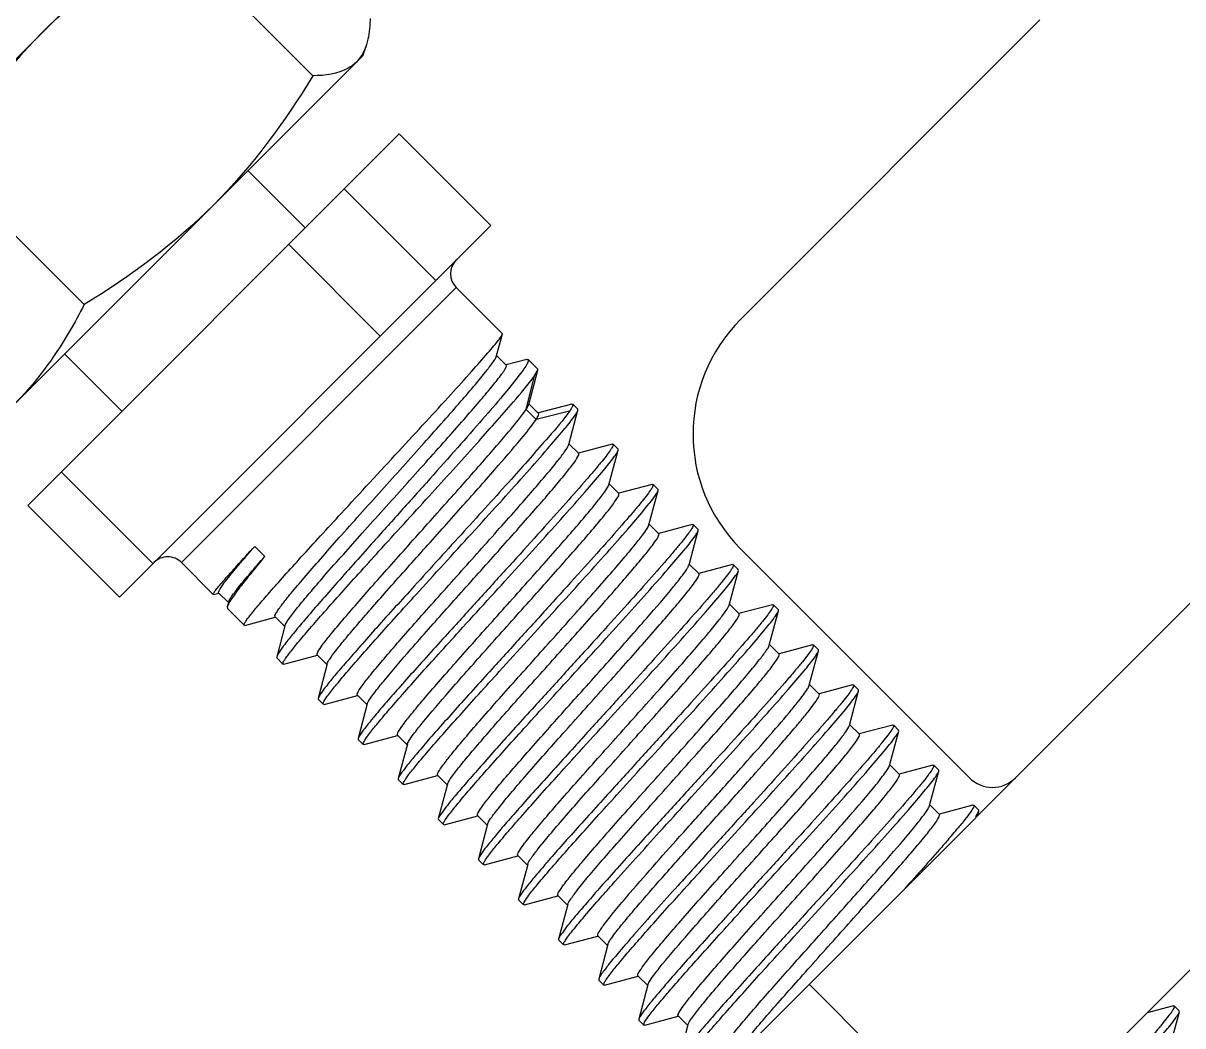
# Model space of a CAD drawing. Extents: x -1396510 to 1250330, y -1892470 to 1623980.
# Drawn here: x -1165668.2 to -1165497.9, y -49007.2 to -48860 of the extents above; entities that cross this region are included whole.
import ezdxf

# ---------------------------------------------------------------- set-up
doc = ezdxf.new("R2010")
doc.units = 0
doc.header["$LTSCALE"] = 1000
doc.header["$MEASUREMENT"] = 0

msp = doc.modelspace()

# ---------------------------------------------------------------- linework, layer by layer
at = {"linetype": 'Continuous'}
for p, q in [((-1165643.64, -48839.59), (-1165704.22, -48900.17)), ((-1165646.54, -48846.86), (-1165625.66, -48867.73)), ((-1165518.85, -48859.52), (-1165562.85, -48903.52)), ((-1165603.25, -49051.62), (-1165412.13, -48860.5)), ((-1165617.89, -48863.45), (-1165618.4, -48864.83)), ((-1165618.4, -48864.83), (-1165678.98, -48925.41)), ((-1165667.55, -48930.81), (-1165613, -48876.26)), ((-1165613, -48876.26), (-1165599.53, -48889.72)), ((-1165680.14, -48880.46), (-1165659.27, -48901.33)), ((-1165635.22, -48881.66), (-1165626.81, -48890.07)), ((-1165621.07, -48884.34), (-1165607.61, -48897.8)), ((-1165654.09, -48944.27), (-1165599.53, -48889.72)), ((-1165629.22, -48892.49), (-1165615.76, -48905.95)), ((-1165644.98, -48939.21), (-1165604.6, -48898.82)), ((-1165597.84, -48905.58), (-1165604.6, -48898.82)), ((-1165598.68, -48908.8), (-1165597.83, -48905.67)), ((-1165597.83, -48905.67), (-1165597.84, -48905.58)), ((-1165662.15, -48908.58), (-1165653.73, -48917)), ((-1165598.71, -48908.92), (-1165598.68, -48908.8)), ((-1165597.25, -48910.24), (-1165598.68, -48908.8)), ((-1165594.23, -48909.38), (-1165597.26, -48910.19)), ((-1165594.23, -48909.38), (-1165594.02, -48909.4)), ((-1165592.61, -48910.8), (-1165594.02, -48909.4)), ((-1165592.6, -48910.94), (-1165592.61, -48910.8)), ((-1165576.33, -49078.55), (-1165408.02, -48910.24)), ((-1165594.35, -48916.72), (-1165593.1, -48911.8)), ((-1165593.96, -48916), (-1165592.6, -48910.94)), ((-1165593.1, -48911.8), (-1165592.6, -48910.94)), ((-1165592.5, -48917.31), (-1165593.93, -48915.88)), ((-1165594.35, -48916.72), (-1165593.96, -48916)), ((-1165592.87, -48918.19), (-1165594.35, -48916.72)), ((-1165587.95, -48916.96), (-1165592.87, -48918.19)), ((-1165587.6, -48915.95), (-1165592.52, -48917.25)), ((-1165588.07, -48921.9), (-1165586.72, -48916.83)), ((-1165587.6, -48915.95), (-1165587.46, -48915.96)), ((-1165586.73, -48916.69), (-1165587.46, -48915.96)), ((-1165586.72, -48916.83), (-1165586.73, -48916.69)), ((-1165588.09, -48921.96), (-1165588.07, -48921.9)), ((-1165586.61, -48923.2), (-1165588.04, -48921.77)), ((-1165581.71, -48921.84), (-1165586.63, -48923.15)), ((-1165582.18, -48927.78), (-1165580.83, -48922.72)), ((-1165581.71, -48921.84), (-1165581.57, -48921.85)), ((-1165580.84, -48922.58), (-1165581.57, -48921.85)), ((-1165580.83, -48922.72), (-1165580.84, -48922.58)), ((-1165662.63, -48925.89), (-1165649.17, -48939.36)), ((-1165582.25, -48927.95), (-1165582.18, -48927.78)), ((-1165580.72, -48929.09), (-1165582.15, -48927.66)), ((-1165575.82, -48927.73), (-1165580.74, -48929.04)), ((-1165575.82, -48927.73), (-1165575.68, -48927.74)), ((-1165574.95, -48928.47), (-1165575.68, -48927.74)), ((-1165576.29, -48933.67), (-1165574.94, -48928.61)), ((-1165574.94, -48928.61), (-1165574.95, -48928.47)), ((-1165667.55, -48930.81), (-1165654.09, -48944.27)), ((-1165574.83, -48934.98), (-1165576.26, -48933.55)), ((-1165569.93, -48933.62), (-1165574.85, -48934.93)), ((-1165570.4, -48939.56), (-1165569.05, -48934.5)), ((-1165569.93, -48933.62), (-1165569.79, -48933.63)), ((-1165569.06, -48934.36), (-1165569.79, -48933.63)), ((-1165569.05, -48934.5), (-1165569.06, -48934.36)), ((-1165634.2, -48936.83), (-1165632.72, -48938.3)), ((-1165562.85, -48937.18), (-1165529.2, -48970.84)), ((-1165640.31, -48943.89), (-1165644.98, -48939.21)), ((-1165568.94, -48940.87), (-1165570.37, -48939.44)), ((-1165564.04, -48939.51), (-1165568.96, -48940.82)), ((-1165564.04, -48939.51), (-1165563.9, -48939.52)), ((-1165563.17, -48940.25), (-1165563.9, -48939.52)), ((-1165564.51, -48945.45), (-1165563.16, -48940.39)), ((-1165563.16, -48940.39), (-1165563.17, -48940.25)), ((-1165640.25, -48943.89), (-1165640.31, -48943.89)), ((-1165640.25, -48943.89), (-1165639.49, -48943.69)), ((-1165639.51, -48943.64), (-1165638.07, -48945.07)), ((-1165638.04, -48944.97), (-1165638.24, -48945.71)), ((-1165638.24, -48945.71), (-1165638.22, -48945.97)), ((-1165635.77, -48948.42), (-1165638.22, -48945.97)), ((-1165563.05, -48946.76), (-1165564.48, -48945.33)), ((-1165558.15, -48945.4), (-1165563.07, -48946.71)), ((-1165558.63, -48951.34), (-1165557.27, -48946.28)), ((-1165558.15, -48945.4), (-1165558.01, -48945.41)), ((-1165557.28, -48946.14), (-1165558.01, -48945.41)), ((-1165557.27, -48946.28), (-1165557.28, -48946.14)), ((-1165635.66, -48948.43), (-1165631.22, -48947.24)), ((-1165631.23, -48947.18), (-1165629.8, -48948.61)), ((-1165635.66, -48948.43), (-1165635.77, -48948.42)), ((-1165629.77, -48948.49), (-1165630.98, -48953.05)), ((-1165629.77, -48948.49), (-1165629.72, -48948.35)), ((-1165557.16, -48952.65), (-1165558.59, -48951.22)), ((-1165552.26, -48951.29), (-1165557.18, -48952.6)), ((-1165552.26, -48951.29), (-1165552.12, -48951.3)), ((-1165551.39, -48952.03), (-1165552.12, -48951.3)), ((-1165630.98, -48953.05), (-1165630.97, -48953.22)), ((-1165630.06, -48954.14), (-1165630.97, -48953.22)), ((-1165629.92, -48954.15), (-1165625.01, -48952.83)), ((-1165625.02, -48952.78), (-1165623.6, -48954.2)), ((-1165552.74, -48957.23), (-1165551.38, -48952.17)), ((-1165551.38, -48952.17), (-1165551.39, -48952.03)), ((-1165623.56, -48954.08), (-1165624.91, -48959.15)), ((-1165551.27, -48958.54), (-1165552.7, -48957.11)), ((-1165546.37, -48957.18), (-1165551.29, -48958.49)), ((-1165546.85, -48963.12), (-1165545.49, -48958.06)), ((-1165546.37, -48957.18), (-1165546.23, -48957.19)), ((-1165545.5, -48957.92), (-1165546.23, -48957.19)), ((-1165545.49, -48958.06), (-1165545.5, -48957.92)), ((-1165624.91, -48959.15), (-1165624.9, -48959.29)), ((-1165624.17, -48960.03), (-1165624.9, -48959.29)), ((-1165624.03, -48960.04), (-1165624.17, -48960.03)), ((-1165624.03, -48960.04), (-1165619.12, -48958.72)), ((-1165619.13, -48958.67), (-1165617.71, -48960.09)), ((-1165617.67, -48959.97), (-1165619.02, -48965.04)), ((-1165545.38, -48964.43), (-1165546.81, -48963)), ((-1165540.48, -48963.07), (-1165545.4, -48964.38)), ((-1165540.48, -48963.07), (-1165540.34, -48963.08)), ((-1165539.61, -48963.81), (-1165540.34, -48963.08)), ((-1165619.02, -48965.04), (-1165619.01, -48965.18)), ((-1165618.28, -48965.92), (-1165619.01, -48965.18)), ((-1165618.14, -48965.93), (-1165613.23, -48964.61)), ((-1165613.24, -48964.56), (-1165611.82, -48965.98)), ((-1165540.96, -48969.01), (-1165539.6, -48963.95)), ((-1165539.6, -48963.95), (-1165539.61, -48963.81)), ((-1165618.14, -48965.93), (-1165618.28, -48965.92)), ((-1165611.78, -48965.86), (-1165613.13, -48970.93)), ((-1165539.49, -48970.32), (-1165540.92, -48968.89)), ((-1165534.59, -48968.96), (-1165539.51, -48970.27)), ((-1165535.07, -48974.9), (-1165533.71, -48969.84)), ((-1165534.59, -48968.96), (-1165534.45, -48968.97)), ((-1165533.72, -48969.7), (-1165534.45, -48968.97)), ((-1165613.13, -48970.93), (-1165613.12, -48971.07)), ((-1165612.39, -48971.81), (-1165613.12, -48971.07)), ((-1165612.25, -48971.82), (-1165612.39, -48971.81)), ((-1165612.25, -48971.82), (-1165607.34, -48970.5)), ((-1165607.35, -48970.45), (-1165605.93, -48971.87)), ((-1165605.89, -48971.75), (-1165607.24, -48976.82)), ((-1165533.61, -48976.21), (-1165535.03, -48974.78)), ((-1165528.7, -48974.85), (-1165533.62, -48976.16)), ((-1165528.7, -48974.85), (-1165528.56, -48974.86)), ((-1165527.83, -48975.59), (-1165528.56, -48974.86)), ((-1165607.24, -48976.82), (-1165607.23, -48976.96)), ((-1165606.5, -48977.7), (-1165607.23, -48976.96)), ((-1165606.36, -48977.71), (-1165601.45, -48976.39)), ((-1165601.46, -48976.33), (-1165600.04, -48977.76)), ((-1165528.25, -48976.5), (-1165527.82, -48975.73)), ((-1165527.99, -48976.36), (-1165527.82, -48975.73)), ((-1165527.82, -48975.73), (-1165527.83, -48975.59)), ((-1165606.36, -48977.71), (-1165606.5, -48977.7)), ((-1165600, -48977.64), (-1165601.35, -48982.71)), ((-1165600, -48977.64), (-1165599.96, -48977.51)), ((-1165600.47, -48983.6), (-1165595.56, -48982.28)), ((-1165595.57, -48982.22), (-1165594.15, -48983.65)), ((-1165601.35, -48982.71), (-1165601.34, -48982.85)), ((-1165600.61, -48983.59), (-1165601.34, -48982.85)), ((-1165600.47, -48983.6), (-1165600.61, -48983.59)), ((-1165594.11, -48983.53), (-1165595.46, -48988.6)), ((-1165595.46, -48988.6), (-1165595.45, -48988.74)), ((-1165594.72, -48989.48), (-1165595.45, -48988.74)), ((-1165594.58, -48989.49), (-1165589.67, -48988.17)), ((-1165589.69, -48988.11), (-1165588.26, -48989.54)), ((-1165594.58, -48989.49), (-1165594.72, -48989.48)), ((-1165588.22, -48989.42), (-1165589.57, -48994.49)), ((-1165588.69, -48995.37), (-1165583.78, -48994.06)), ((-1165583.8, -48994), (-1165582.37, -48995.43)), ((-1165589.57, -48994.49), (-1165589.56, -48994.63)), ((-1165588.83, -48995.36), (-1165589.56, -48994.63)), ((-1165588.69, -48995.37), (-1165588.83, -48995.36)), ((-1165582.33, -48995.31), (-1165583.68, -49000.38)), ((-1165583.68, -49000.38), (-1165583.67, -49000.52)), ((-1165582.94, -49001.25), (-1165583.67, -49000.52)), ((-1165582.8, -49001.26), (-1165577.89, -48999.95)), ((-1165577.91, -48999.89), (-1165576.48, -49001.32)), ((-1165582.8, -49001.26), (-1165582.94, -49001.25)), ((-1165576.45, -49001.2), (-1165577.79, -49006.27)), ((-1165525.84, -49028.06), (-1165552.77, -49001.14)), ((-1165499.25, -49004.3), (-1165503.1, -49005.32)), ((-1165499.25, -49004.3), (-1165499.11, -49004.31)), ((-1165498.38, -49005.04), (-1165499.11, -49004.31)), ((-1165576.91, -49007.15), (-1165572, -49005.84)), ((-1165572.02, -49005.78), (-1165570.59, -49007.21)), ((-1165499.73, -49010.24), (-1165498.37, -49005.18)), ((-1165498.37, -49005.18), (-1165498.38, -49005.04)), ((-1165577.79, -49006.27), (-1165577.78, -49006.41)), ((-1165577.05, -49007.14), (-1165577.78, -49006.41)), ((-1165576.91, -49007.15), (-1165577.05, -49007.14)), ((-1165570.56, -49007.09), (-1165571.9, -49012.16))]:
    msp.add_line(p, q, dxfattribs=at)
for centre, radius, start, end in [((-1165602.58, -48896.8), 2.86, 135.0001, 224.9999), ((-1165546.02, -48920.35), 23.8, 135.0001, 224.9999), ((-1165647, -48941.23), 2.86, 44.9999, 135.0001), ((-1165525.83, -48967.47), 4.76, 224.9999, 315.0001), ((-1165628.98, -48896.32), 127.77, 319.4798, 320.0674)]:
    msp.add_arc(centre, radius, start, end, dxfattribs=at)
for points in [[(-1165665.52, -48861.47), (-1165659.88, -48855.83), (-1165653.36, -48851.01), (-1165646.54, -48846.86)], [(-1165665.52, -48861.47), (-1165671.17, -48867.12), (-1165675.98, -48873.64), (-1165680.14, -48880.46)], [(-1165625.66, -48867.73), (-1165629.82, -48874.55), (-1165634.63, -48881.07), (-1165640.28, -48886.71)], [(-1165640.28, -48886.71), (-1165645.93, -48892.36), (-1165652.45, -48897.17), (-1165659.27, -48901.33)], [(-1165576.42, -48933.96), (-1165576.37, -48933.87), (-1165576.32, -48933.78), (-1165576.29, -48933.67)], [(-1165546.92, -48963.32), (-1165546.89, -48963.26), (-1165546.86, -48963.19), (-1165546.85, -48963.12)], [(-1165605.89, -48971.75), (-1165605.87, -48971.67), (-1165605.83, -48971.59), (-1165605.79, -48971.51)], [(-1165570.56, -49007.09), (-1165570.54, -49007.02), (-1165570.5, -49006.95), (-1165570.47, -49006.88)]]:
    msp.add_open_spline(points, degree=3, dxfattribs=at)
for points, knots in [([(-1165617.27, -48859.33), (-1165617.27, -48859.71), (-1165617.33, -48861.11), (-1165617.56, -48862.52), (-1165617.91, -48863.49)], [0, 0, 0, 0, 0.270862, 1, 1, 1, 1]), ([(-1165617.91, -48863.49), (-1165617.99, -48863.7), (-1165618.32, -48864.51), (-1165618.82, -48865.26), (-1165619.28, -48865.72)], [0, 0, 0, 0, 0.261173, 1, 1, 1, 1]), ([(-1165619.28, -48865.72), (-1165619.64, -48866.07), (-1165621.49, -48867.44), (-1165623.9, -48867.7), (-1165625.66, -48867.73)], [0, 0, 0, 0, 0.22235, 1, 1, 1, 1]), ([(-1165659.27, -48901.33), (-1165659.96, -48902.69), (-1165662.85, -48908), (-1165666.49, -48912.93), (-1165669.69, -48916.12)], [0, 0, 0, 0, 0.25305, 1, 1, 1, 1]), ([(-1165621.5, -48932), (-1165618.7, -48928.96), (-1165614.54, -48924.47), (-1165609.17, -48918.65), (-1165605.57, -48914.73), (-1165602.53, -48911.37), (-1165600.42, -48908.99), (-1165599.14, -48907.48), (-1165598.48, -48906.67), (-1165598.07, -48906.1), (-1165597.87, -48905.79), (-1165597.83, -48905.67)], [0, 0, 0, 0, 0.350119, 0.518183, 0.670792, 0.80069, 0.901712, 0.939847, 0.96911, 0.98919, 1, 1, 1, 1]), ([(-1165631.23, -48947.18), (-1165631.27, -48947.14), (-1165631.23, -48946.92), (-1165631.06, -48946.62), (-1165630.73, -48946.11), (-1165630.02, -48945.13), (-1165628.75, -48943.55), (-1165626.83, -48941.29), (-1165624.45, -48938.56), (-1165621.71, -48935.46), (-1165618.72, -48932.12), (-1165614.55, -48927.48), (-1165610.44, -48922.91), (-1165606.55, -48918.54), (-1165604.04, -48915.69), (-1165601.95, -48913.25), (-1165600.33, -48911.32), (-1165599.32, -48909.95), (-1165598.79, -48909.21), (-1165598.71, -48908.92)], [0, 0, 0, 0, 0.003459, 0.010831, 0.022552, 0.038611, 0.0832, 0.143022, 0.215863, 0.299017, 0.389412, 0.483732, 0.670424, 0.756089, 0.83251, 0.897021, 0.947417, 0.982048, 1, 1, 1, 1]), ([(-1165629.72, -48948.35), (-1165629.57, -48948), (-1165628.96, -48947.16), (-1165627.77, -48945.62), (-1165626.03, -48943.54), (-1165622.87, -48939.89), (-1165618.2, -48934.64), (-1165613.22, -48929.12), (-1165609.14, -48924.57), (-1165606.24, -48921.33), (-1165603.62, -48918.37), (-1165601.36, -48915.77), (-1165599.56, -48913.63), (-1165598.37, -48912.15), (-1165597.7, -48911.24), (-1165597.4, -48910.76), (-1165597.25, -48910.48), (-1165597.21, -48910.27), (-1165597.25, -48910.24)], [0, 0, 0, 0, 0.022597, 0.061854, 0.116478, 0.184513, 0.350625, 0.536644, 0.628982, 0.71656, 0.796358, 0.86566, 0.922145, 0.963971, 0.978972, 0.989897, 0.996763, 1, 1, 1, 1]), ([(-1165594.02, -48909.4), (-1165593.96, -48909.46), (-1165594.05, -48909.8), (-1165594.32, -48910.26), (-1165594.85, -48911.05), (-1165595.98, -48912.54), (-1165597.97, -48914.96), (-1165600.93, -48918.4), (-1165604.51, -48922.47), (-1165608.52, -48926.97), (-1165612.75, -48931.68), (-1165615.61, -48934.87), (-1165617.04, -48936.46)], [0, 0, 0, 0, 0.00729, 0.023491, 0.049387, 0.084832, 0.182679, 0.312272, 0.467071, 0.639216, 0.819925, 1, 1, 1, 1]), ([(-1165615.96, -48937.54), (-1165613.51, -48934.85), (-1165608.73, -48929.61), (-1165602.1, -48922.34), (-1165596.93, -48916.47), (-1165594.05, -48913.14), (-1165593.1, -48911.8)], [0, 0, 0, 0, 0.317573, 0.617842, 0.85691, 1, 1, 1, 1]), ([(-1165625.02, -48952.78), (-1165625.06, -48952.74), (-1165625.04, -48952.55), (-1165624.8, -48952.09), (-1165624.15, -48951.15), (-1165623, -48949.7), (-1165621.39, -48947.76), (-1165619.38, -48945.42), (-1165617.03, -48942.75), (-1165614.42, -48939.81), (-1165610.71, -48935.65), (-1165606.1, -48930.51), (-1165601.06, -48924.86), (-1165597.18, -48920.34), (-1165595.04, -48917.77), (-1165594.35, -48916.72)], [0, 0, 0, 0, 0.003229, 0.009818, 0.034461, 0.074131, 0.127679, 0.193435, 0.269313, 0.352894, 0.44151, 0.62244, 0.789143, 0.920497, 1, 1, 1, 1]), ([(-1165587.95, -48916.96), (-1165588.89, -48918.3), (-1165591.77, -48921.62), (-1165596.95, -48927.49), (-1165603.57, -48934.76), (-1165608.35, -48940), (-1165610.8, -48942.7)], [0, 0, 0, 0, 0.14309, 0.382158, 0.682427, 1, 1, 1, 1]), ([(-1165610.07, -48943.43), (-1165607.31, -48940.4), (-1165603.23, -48935.93), (-1165597.94, -48930.11), (-1165594.4, -48926.18), (-1165591.4, -48922.79), (-1165589.09, -48920.09), (-1165587.65, -48918.32), (-1165586.96, -48917.33), (-1165586.75, -48916.98), (-1165586.72, -48916.83)], [0, 0, 0, 0, 0.346732, 0.513455, 0.665275, 0.795127, 0.896989, 0.966206, 0.987594, 1, 1, 1, 1]), ([(-1165592.87, -48918.19), (-1165592.75, -48918), (-1165592.6, -48917.77), (-1165592.43, -48917.38), (-1165592.5, -48917.31)], [0, 0, 0, 0, 0.705651, 1, 1, 1, 1]), ([(-1165587.46, -48915.96), (-1165587.39, -48916.03), (-1165587.63, -48916.48), (-1165587.79, -48916.74), (-1165587.95, -48916.96)], [0, 0, 0, 0, 0.284271, 1, 1, 1, 1]), ([(-1165623.56, -48954.08), (-1165623.5, -48953.83), (-1165623.06, -48953.19), (-1165622.22, -48952.02), (-1165620.89, -48950.4), (-1165619.17, -48948.36), (-1165617.09, -48945.96), (-1165613.82, -48942.25), (-1165609.39, -48937.3), (-1165604.09, -48931.38), (-1165599.26, -48925.96), (-1165595.56, -48921.65), (-1165593.53, -48919.19), (-1165592.87, -48918.19)], [0, 0, 0, 0, 0.016663, 0.047692, 0.09239, 0.149487, 0.2173, 0.293813, 0.463619, 0.63876, 0.798451, 0.923769, 1, 1, 1, 1]), ([(-1165619.13, -48958.67), (-1165619.17, -48958.63), (-1165619.14, -48958.42), (-1165618.87, -48957.92), (-1165618.14, -48956.88), (-1165616.87, -48955.29), (-1165615.09, -48953.17), (-1165612.88, -48950.62), (-1165610.32, -48947.71), (-1165607.51, -48944.55), (-1165603.57, -48940.15), (-1165599.65, -48935.77), (-1165595.91, -48931.57), (-1165593.47, -48928.78), (-1165591.42, -48926.38), (-1165589.81, -48924.45), (-1165588.75, -48923.04), (-1165588.21, -48922.27), (-1165588.09, -48921.96)], [0, 0, 0, 0, 0.003422, 0.010566, 0.037398, 0.080541, 0.138586, 0.209513, 0.290822, 0.379637, 0.472809, 0.658962, 0.745341, 0.823107, 0.88951, 0.942219, 0.979421, 1, 1, 1, 1]), ([(-1165581.57, -48921.85), (-1165581.51, -48921.9), (-1165581.65, -48922.23), (-1165581.92, -48922.66), (-1165582.48, -48923.43), (-1165583.25, -48924.4), (-1165584.26, -48925.62), (-1165586.01, -48927.67), (-1165588.66, -48930.67), (-1165592.28, -48934.7), (-1165596.33, -48939.17), (-1165600.59, -48943.84), (-1165603.47, -48947.01), (-1165604.91, -48948.59)], [0, 0, 0, 0, 0.006655, 0.022604, 0.048376, 0.083764, 0.128363, 0.181623, 0.311335, 0.466328, 0.638709, 0.819671, 1, 1, 1, 1]), ([(-1165604.18, -48949.32), (-1165601.42, -48946.29), (-1165597.34, -48941.82), (-1165592.05, -48936), (-1165588.51, -48932.07), (-1165585.51, -48928.67), (-1165583.2, -48925.98), (-1165581.76, -48924.21), (-1165581.07, -48923.22), (-1165580.86, -48922.87), (-1165580.83, -48922.72)], [0, 0, 0, 0, 0.346732, 0.513452, 0.665274, 0.79513, 0.896993, 0.966207, 0.987594, 1, 1, 1, 1]), ([(-1165617.41, -48959.44), (-1165617.16, -48959.04), (-1165616.45, -48958.08), (-1165614.43, -48955.57), (-1165610.89, -48951.49), (-1165605.87, -48945.82), (-1165601.22, -48940.65), (-1165597.45, -48936.43), (-1165594.8, -48933.44), (-1165592.4, -48930.71), (-1165590.34, -48928.33), (-1165588.69, -48926.35), (-1165587.52, -48924.86), (-1165586.85, -48923.9), (-1165586.6, -48923.43), (-1165586.58, -48923.24), (-1165586.61, -48923.2)], [0, 0, 0, 0, 0.029846, 0.074702, 0.203394, 0.369574, 0.551671, 0.641288, 0.726015, 0.803077, 0.869958, 0.924482, 0.964905, 0.990021, 0.99673, 1, 1, 1, 1]), ([(-1165575.68, -48927.74), (-1165575.62, -48927.79), (-1165575.76, -48928.12), (-1165576.03, -48928.55), (-1165576.59, -48929.32), (-1165577.36, -48930.29), (-1165578.37, -48931.51), (-1165580.12, -48933.56), (-1165582.77, -48936.56), (-1165586.39, -48940.59), (-1165590.44, -48945.06), (-1165594.7, -48949.73), (-1165597.58, -48952.9), (-1165599.02, -48954.48)], [0, 0, 0, 0, 0.006651, 0.022595, 0.048362, 0.083745, 0.12834, 0.1816, 0.311315, 0.466314, 0.638697, 0.819663, 1, 1, 1, 1]), ([(-1165613.24, -48964.56), (-1165613.28, -48964.52), (-1165613.25, -48964.32), (-1165612.99, -48963.83), (-1165612.27, -48962.8), (-1165611.03, -48961.24), (-1165609.29, -48959.16), (-1165607.12, -48956.65), (-1165604.6, -48953.8), (-1165601.84, -48950.69), (-1165597.94, -48946.33), (-1165593.22, -48941.06), (-1165588.78, -48936.06), (-1165585.79, -48932.58), (-1165584.13, -48930.59), (-1165582.99, -48929.11), (-1165582.4, -48928.29), (-1165582.25, -48927.95)], [0, 0, 0, 0, 0.003379, 0.010396, 0.036736, 0.079099, 0.136135, 0.205904, 0.286001, 0.373651, 0.465813, 0.650831, 0.815583, 0.883085, 0.937444, 0.976819, 1, 1, 1, 1]), ([(-1165611.61, -48965.48), (-1165611.39, -48965.1), (-1165610.73, -48964.2), (-1165608.79, -48961.75), (-1165605.29, -48957.71), (-1165600.27, -48952.05), (-1165595.59, -48946.83), (-1165591.77, -48942.56), (-1165589.08, -48939.53), (-1165586.64, -48936.75), (-1165584.54, -48934.32), (-1165582.85, -48932.3), (-1165581.65, -48930.79), (-1165580.97, -48929.8), (-1165580.71, -48929.32), (-1165580.69, -48929.13), (-1165580.72, -48929.09)], [0, 0, 0, 0, 0.027356, 0.070178, 0.196347, 0.362014, 0.545205, 0.635768, 0.721577, 0.799762, 0.86771, 0.923162, 0.964301, 0.989868, 0.99669, 1, 1, 1, 1]), ([(-1165598.29, -48955.21), (-1165595.53, -48952.18), (-1165591.45, -48947.71), (-1165586.16, -48941.89), (-1165582.62, -48937.96), (-1165579.62, -48934.56), (-1165577.31, -48931.87), (-1165575.87, -48930.1), (-1165575.18, -48929.11), (-1165574.97, -48928.76), (-1165574.94, -48928.61)], [0, 0, 0, 0, 0.346742, 0.513465, 0.665282, 0.795135, 0.896996, 0.966208, 0.987595, 1, 1, 1, 1]), ([(-1165635.77, -48948.42), (-1165635.8, -48948.39), (-1165635.75, -48948.21), (-1165635.61, -48947.96), (-1165635.32, -48947.53), (-1165634.7, -48946.72), (-1165633.59, -48945.38), (-1165631.9, -48943.43), (-1165629.77, -48941.04), (-1165627.27, -48938.28), (-1165624.48, -48935.23), (-1165622.52, -48933.1), (-1165621.5, -48932)], [0, 0, 0, 0, 0.006349, 0.020563, 0.043389, 0.074837, 0.162857, 0.282397, 0.430243, 0.602357, 0.794039, 1, 1, 1, 1]), ([(-1165607.35, -48970.45), (-1165607.39, -48970.41), (-1165607.36, -48970.21), (-1165607.11, -48969.73), (-1165606.41, -48968.73), (-1165605.19, -48967.2), (-1165603.48, -48965.15), (-1165601.36, -48962.69), (-1165598.89, -48959.88), (-1165596.17, -48956.82), (-1165592.32, -48952.52), (-1165587.62, -48947.28), (-1165583.19, -48942.29), (-1165580.16, -48938.78), (-1165578.46, -48936.75), (-1165577.24, -48935.2), (-1165576.61, -48934.33), (-1165576.42, -48933.96)], [0, 0, 0, 0, 0.003336, 0.010233, 0.036096, 0.077704, 0.133763, 0.202409, 0.281328, 0.367844, 0.459022, 0.642919, 0.808241, 0.876802, 0.932761, 0.974256, 1, 1, 1, 1]), ([(-1165569.79, -48933.63), (-1165569.73, -48933.68), (-1165569.87, -48934.01), (-1165570.14, -48934.44), (-1165570.7, -48935.21), (-1165571.47, -48936.18), (-1165572.48, -48937.4), (-1165574.23, -48939.45), (-1165576.88, -48942.45), (-1165580.5, -48946.48), (-1165584.55, -48950.95), (-1165588.81, -48955.62), (-1165591.69, -48958.79), (-1165593.13, -48960.37)], [0, 0, 0, 0, 0.006667, 0.022629, 0.048411, 0.083806, 0.128409, 0.181673, 0.311386, 0.466369, 0.638735, 0.819685, 1, 1, 1, 1]), ([(-1165592.4, -48961.1), (-1165589.64, -48958.07), (-1165585.56, -48953.6), (-1165580.27, -48947.78), (-1165576.73, -48943.85), (-1165573.73, -48940.45), (-1165571.42, -48937.76), (-1165569.98, -48935.99), (-1165569.29, -48935), (-1165569.08, -48934.65), (-1165569.05, -48934.5)], [0, 0, 0, 0, 0.346729, 0.513452, 0.665273, 0.795127, 0.896989, 0.966206, 0.987594, 1, 1, 1, 1]), ([(-1165605.79, -48971.51), (-1165605.61, -48971.15), (-1165605, -48970.3), (-1165603.81, -48968.77), (-1165602.12, -48966.76), (-1165599.11, -48963.26), (-1165594.68, -48958.27), (-1165589.97, -48953.02), (-1165586.1, -48948.69), (-1165583.36, -48945.61), (-1165580.88, -48942.79), (-1165578.74, -48940.31), (-1165577.02, -48938.25), (-1165575.79, -48936.71), (-1165575.08, -48935.7), (-1165574.83, -48935.22), (-1165574.8, -48935.02), (-1165574.83, -48934.98)], [0, 0, 0, 0, 0.024821, 0.065556, 0.120941, 0.189123, 0.354243, 0.538544, 0.630075, 0.716999, 0.796339, 0.865388, 0.921797, 0.963675, 0.989709, 0.996648, 1, 1, 1, 1]), ([(-1165640.31, -48943.89), (-1165640.35, -48943.85), (-1165640.18, -48943.6), (-1165639.96, -48943.27), (-1165639.45, -48942.65), (-1165638.77, -48941.86), (-1165637.88, -48940.85), (-1165636.35, -48939.15), (-1165635.09, -48937.79), (-1165634.2, -48936.83)], [0, 0, 0, 0, 0.018878, 0.068916, 0.150826, 0.263937, 0.407062, 0.578714, 1, 1, 1, 1]), ([(-1165639.51, -48943.64), (-1165639.55, -48943.59), (-1165639.47, -48943.34), (-1165639.26, -48942.99), (-1165638.84, -48942.38), (-1165637.95, -48941.22), (-1165636.38, -48939.34), (-1165635, -48937.74), (-1165634.2, -48936.83)], [0, 0, 0, 0, 0.022497, 0.073733, 0.155945, 0.268763, 0.581618, 1, 1, 1, 1]), ([(-1165617.04, -48936.46), (-1165618.85, -48938.49), (-1165621.45, -48941.4), (-1165624.71, -48945.12), (-1165626.75, -48947.48), (-1165628.41, -48949.47), (-1165629.69, -48951.05), (-1165630.51, -48952.18), (-1165630.92, -48952.8), (-1165630.98, -48953.05)], [0, 0, 0, 0, 0.375078, 0.540028, 0.684568, 0.805261, 0.899295, 0.964563, 1, 1, 1, 1]), ([(-1165630.06, -48954.14), (-1165630.09, -48954.1), (-1165630.06, -48953.91), (-1165629.91, -48953.65), (-1165629.64, -48953.22), (-1165629.03, -48952.39), (-1165627.93, -48951.03), (-1165626.26, -48949.06), (-1165624.15, -48946.65), (-1165621.68, -48943.87), (-1165618.91, -48940.79), (-1165616.96, -48938.65), (-1165615.96, -48937.54)], [0, 0, 0, 0, 0.006771, 0.021181, 0.04412, 0.075632, 0.16369, 0.283183, 0.430908, 0.602844, 0.794296, 1, 1, 1, 1]), ([(-1165632.72, -48938.3), (-1165633.47, -48939.19), (-1165634.79, -48940.8), (-1165636.49, -48942.94), (-1165637.59, -48944.5), (-1165638.15, -48945.36), (-1165638.24, -48945.71)], [0, 0, 0, 0, 0.376713, 0.674345, 0.883812, 1, 1, 1, 1]), ([(-1165638.04, -48944.97), (-1165637.97, -48944.68), (-1165637.42, -48943.94), (-1165636.39, -48942.56), (-1165634.73, -48940.61), (-1165633.45, -48939.13), (-1165632.72, -48938.3)], [0, 0, 0, 0, 0.105343, 0.311665, 0.613119, 1, 1, 1, 1]), ([(-1165563.9, -48939.52), (-1165563.85, -48939.57), (-1165563.98, -48939.9), (-1165564.25, -48940.33), (-1165564.81, -48941.1), (-1165565.58, -48942.07), (-1165566.59, -48943.29), (-1165568.34, -48945.33), (-1165570.99, -48948.34), (-1165574.61, -48952.37), (-1165578.66, -48956.84), (-1165582.92, -48961.51), (-1165585.8, -48964.68), (-1165587.24, -48966.26)], [0, 0, 0, 0, 0.006649, 0.022593, 0.04836, 0.083744, 0.12834, 0.181598, 0.311311, 0.466309, 0.638695, 0.819663, 1, 1, 1, 1]), ([(-1165570.61, -48939.99), (-1165570.58, -48939.95), (-1165570.51, -48939.81), (-1165570.43, -48939.67), (-1165570.4, -48939.56)], [0, 0, 0, 0, 0.314049, 1, 1, 1, 1]), ([(-1165601.46, -48976.33), (-1165601.5, -48976.3), (-1165601.47, -48976.11), (-1165601.22, -48975.63), (-1165600.54, -48974.65), (-1165599.35, -48973.15), (-1165597.68, -48971.14), (-1165595.6, -48968.73), (-1165593.17, -48965.97), (-1165590.49, -48962.95), (-1165586.69, -48958.7), (-1165582.02, -48953.5), (-1165577, -48947.83), (-1165573.49, -48943.78), (-1165571.52, -48941.31), (-1165570.84, -48940.38), (-1165570.61, -48939.99)], [0, 0, 0, 0, 0.003295, 0.010076, 0.035478, 0.076355, 0.131468, 0.199026, 0.276801, 0.362215, 0.452433, 0.635226, 0.801083, 0.928174, 0.971737, 1, 1, 1, 1]), ([(-1165599.96, -48977.51), (-1165599.82, -48977.18), (-1165599.25, -48976.38), (-1165598.13, -48974.93), (-1165596.5, -48972.96), (-1165593.52, -48969.49), (-1165589.08, -48964.48), (-1165584.34, -48959.2), (-1165580.43, -48954.83), (-1165577.65, -48951.7), (-1165575.12, -48948.82), (-1165572.94, -48946.3), (-1165571.18, -48944.2), (-1165569.92, -48942.63), (-1165569.2, -48941.6), (-1165568.94, -48941.11), (-1165568.91, -48940.91), (-1165568.94, -48940.87)], [0, 0, 0, 0, 0.022244, 0.060839, 0.114606, 0.181715, 0.346252, 0.531679, 0.624204, 0.712272, 0.792803, 0.862987, 0.920385, 0.963027, 0.989543, 0.996606, 1, 1, 1, 1]), ([(-1165586.51, -48966.99), (-1165583.75, -48963.96), (-1165579.67, -48959.49), (-1165574.38, -48953.67), (-1165570.84, -48949.74), (-1165567.84, -48946.34), (-1165565.53, -48943.65), (-1165564.09, -48941.88), (-1165563.4, -48940.89), (-1165563.19, -48940.54), (-1165563.16, -48940.39)], [0, 0, 0, 0, 0.346736, 0.513457, 0.665278, 0.795134, 0.896995, 0.966207, 0.987595, 1, 1, 1, 1]), ([(-1165610.8, -48942.7), (-1165612.64, -48944.72), (-1165615.28, -48947.63), (-1165618.59, -48951.35), (-1165620.65, -48953.69), (-1165622.33, -48955.66), (-1165623.62, -48957.22), (-1165624.43, -48958.32), (-1165624.85, -48958.92), (-1165624.91, -48959.15)], [0, 0, 0, 0, 0.377471, 0.543197, 0.688119, 0.808734, 0.902176, 0.966298, 1, 1, 1, 1]), ([(-1165624.17, -48960.03), (-1165624.2, -48959.99), (-1165624.17, -48959.81), (-1165623.92, -48959.35), (-1165623.23, -48958.4), (-1165622.05, -48956.93), (-1165620.37, -48954.95), (-1165618.27, -48952.54), (-1165615.79, -48949.76), (-1165613.02, -48946.68), (-1165611.07, -48944.54), (-1165610.07, -48943.43)], [0, 0, 0, 0, 0.006752, 0.02114, 0.075534, 0.163574, 0.283062, 0.430797, 0.602759, 0.794252, 1, 1, 1, 1]), ([(-1165595.57, -48982.22), (-1165595.61, -48982.19), (-1165595.58, -48981.98), (-1165595.31, -48981.47), (-1165594.56, -48980.42), (-1165593.27, -48978.8), (-1165591.46, -48976.65), (-1165589.23, -48974.07), (-1165586.64, -48971.13), (-1165583.79, -48967.94), (-1165579.82, -48963.5), (-1165575.88, -48959.1), (-1165572.14, -48954.88), (-1165569.71, -48952.11), (-1165567.69, -48949.73), (-1165566.11, -48947.84), (-1165565.11, -48946.48), (-1165564.59, -48945.75), (-1165564.51, -48945.45)], [0, 0, 0, 0, 0.003453, 0.010691, 0.037881, 0.081592, 0.14037, 0.212138, 0.294327, 0.383985, 0.477885, 0.664852, 0.751185, 0.82854, 0.894141, 0.945651, 0.981282, 1, 1, 1, 1]), ([(-1165558.01, -48945.41), (-1165557.96, -48945.46), (-1165558.09, -48945.79), (-1165558.36, -48946.22), (-1165558.92, -48946.99), (-1165559.69, -48947.96), (-1165560.7, -48949.18), (-1165562.45, -48951.23), (-1165565.1, -48954.23), (-1165568.72, -48958.26), (-1165572.77, -48962.73), (-1165577.03, -48967.4), (-1165579.92, -48970.57), (-1165581.35, -48972.15)], [0, 0, 0, 0, 0.006656, 0.022605, 0.048376, 0.083762, 0.128359, 0.181619, 0.311334, 0.466329, 0.638707, 0.819669, 1, 1, 1, 1]), ([(-1165580.62, -48972.88), (-1165577.86, -48969.85), (-1165573.78, -48965.38), (-1165568.49, -48959.56), (-1165564.95, -48955.62), (-1165561.95, -48952.23), (-1165559.64, -48949.54), (-1165558.2, -48947.77), (-1165557.51, -48946.77), (-1165557.3, -48946.43), (-1165557.27, -48946.28)], [0, 0, 0, 0, 0.346741, 0.513465, 0.665282, 0.795133, 0.896994, 0.966208, 0.987595, 1, 1, 1, 1]), ([(-1165594.11, -48983.53), (-1165594.04, -48983.24), (-1165593.52, -48982.51), (-1165592.52, -48981.15), (-1165590.95, -48979.26), (-1165588.92, -48976.88), (-1165586.49, -48974.11), (-1165582.75, -48969.89), (-1165578.81, -48965.49), (-1165574.84, -48961.05), (-1165572, -48957.86), (-1165569.41, -48954.92), (-1165567.17, -48952.33), (-1165565.36, -48950.18), (-1165564.07, -48948.57), (-1165563.32, -48947.51), (-1165563.05, -48947.01), (-1165563.02, -48946.8), (-1165563.05, -48946.76)], [0, 0, 0, 0, 0.01868, 0.054278, 0.105764, 0.171349, 0.248696, 0.335028, 0.522011, 0.615926, 0.705601, 0.787809, 0.859594, 0.918387, 0.96211, 0.989307, 0.996546, 1, 1, 1, 1]), ([(-1165604.91, -48948.59), (-1165606.75, -48950.61), (-1165609.39, -48953.52), (-1165612.7, -48957.24), (-1165614.76, -48959.58), (-1165616.44, -48961.55), (-1165617.73, -48963.11), (-1165618.54, -48964.21), (-1165618.96, -48964.81), (-1165619.02, -48965.04)], [0, 0, 0, 0, 0.377475, 0.543201, 0.68812, 0.808733, 0.902175, 0.966298, 1, 1, 1, 1]), ([(-1165618.28, -48965.92), (-1165618.31, -48965.88), (-1165618.28, -48965.69), (-1165618.13, -48965.43), (-1165617.86, -48965), (-1165617.25, -48964.17), (-1165616.15, -48962.81), (-1165614.48, -48960.84), (-1165612.37, -48958.43), (-1165609.9, -48955.65), (-1165607.13, -48952.57), (-1165605.18, -48950.43), (-1165604.18, -48949.32)], [0, 0, 0, 0, 0.006766, 0.021171, 0.044105, 0.075616, 0.163673, 0.283167, 0.430893, 0.602828, 0.794287, 1, 1, 1, 1]), ([(-1165589.69, -48988.11), (-1165589.72, -48988.08), (-1165589.69, -48987.87), (-1165589.42, -48987.36), (-1165588.67, -48986.31), (-1165587.38, -48984.69), (-1165585.57, -48982.54), (-1165583.34, -48979.96), (-1165580.75, -48977.02), (-1165577.9, -48973.83), (-1165573.93, -48969.39), (-1165569.99, -48964.99), (-1165566.25, -48960.77), (-1165563.82, -48958), (-1165561.8, -48955.62), (-1165560.22, -48953.73), (-1165559.22, -48952.37), (-1165558.7, -48951.64), (-1165558.63, -48951.34)], [0, 0, 0, 0, 0.003453, 0.010691, 0.03788, 0.081592, 0.14037, 0.212137, 0.294327, 0.383985, 0.477885, 0.664852, 0.751185, 0.82854, 0.894141, 0.945652, 0.981282, 1, 1, 1, 1]), ([(-1165552.12, -48951.3), (-1165552.07, -48951.35), (-1165552.2, -48951.68), (-1165552.47, -48952.11), (-1165553.03, -48952.88), (-1165553.8, -48953.85), (-1165554.81, -48955.07), (-1165556.56, -48957.12), (-1165559.21, -48960.12), (-1165562.83, -48964.15), (-1165566.88, -48968.62), (-1165571.14, -48973.29), (-1165574.03, -48976.46), (-1165575.46, -48978.04)], [0, 0, 0, 0, 0.006666, 0.022627, 0.048408, 0.083802, 0.128406, 0.181669, 0.311381, 0.466364, 0.638732, 0.819683, 1, 1, 1, 1]), ([(-1165588.22, -48989.42), (-1165588.15, -48989.13), (-1165587.63, -48988.4), (-1165586.63, -48987.04), (-1165585.06, -48985.15), (-1165583.03, -48982.77), (-1165580.6, -48980), (-1165576.86, -48975.78), (-1165572.92, -48971.38), (-1165568.95, -48966.94), (-1165566.11, -48963.75), (-1165563.52, -48960.81), (-1165561.28, -48958.22), (-1165559.47, -48956.07), (-1165558.18, -48954.46), (-1165557.43, -48953.4), (-1165557.16, -48952.9), (-1165557.13, -48952.69), (-1165557.16, -48952.65)], [0, 0, 0, 0, 0.01868, 0.054279, 0.105765, 0.171349, 0.248696, 0.335028, 0.522011, 0.615926, 0.705601, 0.787809, 0.859593, 0.918386, 0.962109, 0.989307, 0.996546, 1, 1, 1, 1]), ([(-1165574.73, -48978.77), (-1165571.97, -48975.74), (-1165567.89, -48971.27), (-1165562.61, -48965.45), (-1165559.06, -48961.51), (-1165556.06, -48958.12), (-1165553.75, -48955.43), (-1165552.31, -48953.66), (-1165551.62, -48952.66), (-1165551.41, -48952.32), (-1165551.38, -48952.17)], [0, 0, 0, 0, 0.346729, 0.51345, 0.665272, 0.795127, 0.896989, 0.966206, 0.987594, 1, 1, 1, 1]), ([(-1165629.92, -48954.15), (-1165629.95, -48954.15), (-1165629.99, -48954.16), (-1165630.04, -48954.15), (-1165630.06, -48954.14)], [0, 0, 0, 0, 0.601135, 1, 1, 1, 1]), ([(-1165599.02, -48954.48), (-1165600.86, -48956.5), (-1165603.5, -48959.41), (-1165606.81, -48963.13), (-1165608.87, -48965.47), (-1165610.55, -48967.44), (-1165611.84, -48969), (-1165612.65, -48970.1), (-1165613.07, -48970.7), (-1165613.13, -48970.93)], [0, 0, 0, 0, 0.377469, 0.54319, 0.688109, 0.808726, 0.902172, 0.966298, 1, 1, 1, 1]), ([(-1165612.39, -48971.81), (-1165612.42, -48971.77), (-1165612.39, -48971.58), (-1165612.24, -48971.32), (-1165611.97, -48970.89), (-1165611.36, -48970.06), (-1165610.26, -48968.7), (-1165608.59, -48966.73), (-1165606.48, -48964.32), (-1165604.01, -48961.54), (-1165601.24, -48958.46), (-1165599.29, -48956.32), (-1165598.29, -48955.21)], [0, 0, 0, 0, 0.006767, 0.021173, 0.044108, 0.075618, 0.163672, 0.283161, 0.430888, 0.602828, 0.79429, 1, 1, 1, 1]), ([(-1165579.56, -48988.29), (-1165577.01, -48985.31), (-1165572.9, -48980.7), (-1165567.3, -48974.45), (-1165562.99, -48969.63), (-1165559.12, -48965.26), (-1165556.33, -48962.04), (-1165554.59, -48959.91), (-1165553.67, -48958.75), (-1165553.08, -48957.9), (-1165552.79, -48957.42), (-1165552.74, -48957.23)], [0, 0, 0, 0, 0.286554, 0.451144, 0.612857, 0.758908, 0.877771, 0.923988, 0.960141, 0.985576, 1, 1, 1, 1]), ([(-1165546.23, -48957.19), (-1165546.18, -48957.24), (-1165546.31, -48957.57), (-1165546.58, -48958), (-1165547.14, -48958.77), (-1165547.91, -48959.74), (-1165548.92, -48960.96), (-1165550.67, -48963), (-1165553.32, -48966.01), (-1165556.94, -48970.04), (-1165560.99, -48974.51), (-1165565.25, -48979.18), (-1165568.14, -48982.35), (-1165569.57, -48983.93)], [0, 0, 0, 0, 0.006647, 0.022588, 0.048354, 0.083736, 0.128331, 0.181588, 0.311302, 0.466302, 0.63869, 0.81966, 1, 1, 1, 1]), ([(-1165568.84, -48984.66), (-1165566.08, -48981.63), (-1165562, -48977.16), (-1165556.72, -48971.34), (-1165553.17, -48967.4), (-1165550.17, -48964.01), (-1165547.86, -48961.32), (-1165546.42, -48959.55), (-1165545.73, -48958.55), (-1165545.52, -48958.2), (-1165545.49, -48958.06)], [0, 0, 0, 0, 0.346739, 0.513462, 0.665282, 0.795137, 0.896997, 0.966208, 0.987595, 1, 1, 1, 1]), ([(-1165617.67, -48959.97), (-1165617.66, -48959.94), (-1165617.6, -48959.75), (-1165617.5, -48959.58), (-1165617.41, -48959.44)], [0, 0, 0, 0, 0.179935, 1, 1, 1, 1]), ([(-1165578.08, -48989.77), (-1165576.85, -48988.33), (-1165574.15, -48985.24), (-1165569.85, -48980.41), (-1165565.27, -48975.31), (-1165560.84, -48970.34), (-1165557.42, -48966.47), (-1165555.07, -48963.74), (-1165553.67, -48962.07), (-1165552.59, -48960.73), (-1165551.79, -48959.66), (-1165551.42, -48959.06), (-1165551.2, -48958.62), (-1165551.27, -48958.54)], [0, 0, 0, 0, 0.137738, 0.299104, 0.470269, 0.636529, 0.783614, 0.845932, 0.898929, 0.941483, 0.972724, 0.99211, 1, 1, 1, 1]), ([(-1165593.13, -48960.37), (-1165594.97, -48962.39), (-1165597.61, -48965.3), (-1165600.92, -48969.02), (-1165602.98, -48971.36), (-1165604.66, -48973.33), (-1165605.95, -48974.89), (-1165606.76, -48975.99), (-1165607.18, -48976.59), (-1165607.24, -48976.82)], [0, 0, 0, 0, 0.377473, 0.543199, 0.688121, 0.808735, 0.902176, 0.966298, 1, 1, 1, 1]), ([(-1165606.5, -48977.7), (-1165606.53, -48977.66), (-1165606.5, -48977.48), (-1165606.25, -48977.02), (-1165605.56, -48976.06), (-1165604.38, -48974.6), (-1165602.7, -48972.62), (-1165600.6, -48970.21), (-1165598.12, -48967.43), (-1165595.35, -48964.35), (-1165593.41, -48962.21), (-1165592.4, -48961.1)], [0, 0, 0, 0, 0.006751, 0.021138, 0.075529, 0.16357, 0.28306, 0.430795, 0.602757, 0.794251, 1, 1, 1, 1]), ([(-1165577.91, -48999.89), (-1165577.94, -48999.86), (-1165577.91, -48999.66), (-1165577.65, -48999.17), (-1165576.94, -48998.15), (-1165575.7, -48996.6), (-1165573.97, -48994.53), (-1165571.81, -48992.03), (-1165569.31, -48989.19), (-1165566.56, -48986.09), (-1165562.67, -48981.75), (-1165557.96, -48976.49), (-1165553.52, -48971.49), (-1165550.52, -48968), (-1165548.85, -48966), (-1165547.69, -48964.51), (-1165547.09, -48963.67), (-1165546.92, -48963.32)], [0, 0, 0, 0, 0.003367, 0.010351, 0.036559, 0.078715, 0.135482, 0.204942, 0.284715, 0.372053, 0.463946, 0.648657, 0.813568, 0.881362, 0.93616, 0.976118, 1, 1, 1, 1]), ([(-1165540.34, -48963.08), (-1165540.29, -48963.13), (-1165540.42, -48963.46), (-1165540.69, -48963.89), (-1165541.25, -48964.66), (-1165542.02, -48965.63), (-1165543.03, -48966.85), (-1165544.78, -48968.9), (-1165547.43, -48971.9), (-1165551.05, -48975.93), (-1165555.1, -48980.4), (-1165559.36, -48985.07), (-1165562.25, -48988.24), (-1165563.68, -48989.82)], [0, 0, 0, 0, 0.00666, 0.022615, 0.04839, 0.083779, 0.128378, 0.18164, 0.311353, 0.466345, 0.638718, 0.819676, 1, 1, 1, 1]), ([(-1165576.29, -49000.86), (-1165576.09, -49000.49), (-1165575.44, -48999.59), (-1165573.51, -48997.16), (-1165570.03, -48993.14), (-1165565.01, -48987.48), (-1165560.33, -48982.25), (-1165556.49, -48977.96), (-1165553.79, -48974.92), (-1165551.33, -48972.13), (-1165549.22, -48969.68), (-1165547.53, -48967.65), (-1165546.32, -48966.14), (-1165545.63, -48965.14), (-1165545.38, -48964.66), (-1165545.35, -48964.47), (-1165545.38, -48964.43)], [0, 0, 0, 0, 0.026671, 0.06893, 0.194398, 0.35992, 0.543412, 0.634236, 0.720346, 0.798842, 0.867086, 0.922795, 0.964133, 0.989825, 0.996679, 1, 1, 1, 1]), ([(-1165562.95, -48990.55), (-1165560.2, -48987.52), (-1165556.11, -48983.05), (-1165550.83, -48977.23), (-1165547.28, -48973.29), (-1165544.28, -48969.9), (-1165541.97, -48967.21), (-1165540.53, -48965.44), (-1165539.84, -48964.44), (-1165539.64, -48964.09), (-1165539.6, -48963.95)], [0, 0, 0, 0, 0.346736, 0.51346, 0.665278, 0.795129, 0.896991, 0.966207, 0.987594, 1, 1, 1, 1]), ([(-1165611.78, -48965.86), (-1165611.78, -48965.84), (-1165611.73, -48965.7), (-1165611.67, -48965.58), (-1165611.61, -48965.48)], [0, 0, 0, 0, 0.191347, 1, 1, 1, 1]), ([(-1165587.24, -48966.26), (-1165589.08, -48968.28), (-1165591.72, -48971.19), (-1165595.03, -48974.91), (-1165597.09, -48977.25), (-1165598.77, -48979.22), (-1165600.06, -48980.77), (-1165600.87, -48981.88), (-1165601.29, -48982.48), (-1165601.35, -48982.71)], [0, 0, 0, 0, 0.377472, 0.543198, 0.688116, 0.80873, 0.902174, 0.966298, 1, 1, 1, 1]), ([(-1165600.61, -48983.59), (-1165600.64, -48983.55), (-1165600.61, -48983.36), (-1165600.46, -48983.1), (-1165600.19, -48982.67), (-1165599.58, -48981.84), (-1165598.48, -48980.48), (-1165596.81, -48978.51), (-1165594.7, -48976.1), (-1165592.23, -48973.32), (-1165589.46, -48970.24), (-1165587.52, -48968.1), (-1165586.51, -48966.99)], [0, 0, 0, 0, 0.006771, 0.021182, 0.044122, 0.075636, 0.163698, 0.283193, 0.430917, 0.602849, 0.794297, 1, 1, 1, 1]), ([(-1165572.02, -49005.78), (-1165572.05, -49005.75), (-1165572.02, -49005.55), (-1165571.77, -49005.07), (-1165571.08, -49004.08), (-1165569.87, -49002.55), (-1165568.17, -49000.52), (-1165566.05, -48998.07), (-1165563.6, -48995.28), (-1165560.89, -48992.23), (-1165557.05, -48987.93), (-1165552.36, -48982.71), (-1165547.34, -48977.04), (-1165543.86, -48973.02), (-1165541.95, -48970.6), (-1165541.3, -48969.71), (-1165541.1, -48969.34)], [0, 0, 0, 0, 0.003325, 0.01019, 0.035926, 0.077333, 0.133131, 0.201479, 0.280083, 0.366297, 0.457211, 0.640807, 0.806278, 0.931503, 0.973566, 1, 1, 1, 1]), ([(-1165570.47, -49006.88), (-1165570.3, -49006.53), (-1165569.7, -49005.69), (-1165568.53, -49004.19), (-1165566.86, -49002.18), (-1165563.85, -48998.69), (-1165559.42, -48993.7), (-1165554.7, -48988.44), (-1165550.82, -48984.1), (-1165548.07, -48981), (-1165545.57, -48978.17), (-1165543.42, -48975.68), (-1165541.69, -48973.61), (-1165540.46, -48972.06), (-1165539.75, -48971.04), (-1165539.49, -48970.56), (-1165539.46, -48970.36), (-1165539.49, -48970.32)], [0, 0, 0, 0, 0.024124, 0.064282, 0.119231, 0.187126, 0.352091, 0.536696, 0.628496, 0.715727, 0.795388, 0.864742, 0.921417, 0.963501, 0.989664, 0.996637, 1, 1, 1, 1]), ([(-1165534.45, -48968.97), (-1165534.4, -48969.02), (-1165534.53, -48969.35), (-1165534.8, -48969.78), (-1165535.36, -48970.55), (-1165536.13, -48971.52), (-1165537.14, -48972.74), (-1165538.89, -48974.79), (-1165541.54, -48977.79), (-1165545.16, -48981.82), (-1165549.21, -48986.29), (-1165553.47, -48990.96), (-1165556.36, -48994.13), (-1165557.79, -48995.71)], [0, 0, 0, 0, 0.006659, 0.022614, 0.048389, 0.08378, 0.128381, 0.181643, 0.311354, 0.466343, 0.638718, 0.819677, 1, 1, 1, 1]), ([(-1165557.06, -48996.44), (-1165554.31, -48993.41), (-1165550.22, -48988.94), (-1165544.94, -48983.12), (-1165541.39, -48979.18), (-1165538.39, -48975.79), (-1165536.08, -48973.1), (-1165534.64, -48971.33), (-1165533.95, -48970.33), (-1165533.75, -48969.98), (-1165533.71, -48969.84)], [0, 0, 0, 0, 0.346729, 0.513449, 0.665271, 0.795127, 0.896991, 0.966206, 0.987594, 1, 1, 1, 1]), ([(-1165541.1, -48969.34), (-1165541.08, -48969.31), (-1165541.03, -48969.2), (-1165540.98, -48969.09), (-1165540.96, -48969.01)], [0, 0, 0, 0, 0.304789, 1, 1, 1, 1]), ([(-1165533.71, -48969.84), (-1165533.7, -48969.81), (-1165533.69, -48969.77), (-1165533.7, -48969.72), (-1165533.72, -48969.7)], [0, 0, 0, 0, 0.601161, 1, 1, 1, 1]), ([(-1165581.35, -48972.15), (-1165583.19, -48974.17), (-1165585.83, -48977.08), (-1165589.14, -48980.79), (-1165591.2, -48983.14), (-1165592.88, -48985.11), (-1165594.17, -48986.66), (-1165594.98, -48987.77), (-1165595.4, -48988.36), (-1165595.46, -48988.6)], [0, 0, 0, 0, 0.377469, 0.543192, 0.688113, 0.80873, 0.902174, 0.966298, 1, 1, 1, 1]), ([(-1165594.72, -48989.48), (-1165594.75, -48989.44), (-1165594.72, -48989.25), (-1165594.47, -48988.8), (-1165593.78, -48987.84), (-1165592.6, -48986.38), (-1165590.92, -48984.4), (-1165588.82, -48981.99), (-1165586.34, -48979.21), (-1165583.57, -48976.13), (-1165581.63, -48973.99), (-1165580.62, -48972.88)], [0, 0, 0, 0, 0.006762, 0.021162, 0.075574, 0.163623, 0.283112, 0.430844, 0.602794, 0.794271, 1, 1, 1, 1]), ([(-1165566.13, -49011.67), (-1165566.16, -49011.64), (-1165566.14, -49011.45), (-1165565.89, -49010.97), (-1165565.21, -49010), (-1165564.03, -49008.51), (-1165562.36, -49006.51), (-1165560.29, -49004.11), (-1165557.88, -49001.36), (-1165555.21, -48998.36), (-1165551.42, -48994.12), (-1165546.77, -48988.93), (-1165541.74, -48983.26), (-1165538.22, -48979.2), (-1165536.22, -48976.71), (-1165535.53, -48975.77), (-1165535.29, -48975.37)], [0, 0, 0, 0, 0.003284, 0.010034, 0.035314, 0.075996, 0.130857, 0.198124, 0.275593, 0.360713, 0.450674, 0.633169, 0.799165, 0.926943, 0.97106, 1, 1, 1, 1]), ([(-1165535.29, -48975.37), (-1165535.27, -48975.33), (-1165535.18, -48975.18), (-1165535.1, -48975.02), (-1165535.07, -48974.9)], [0, 0, 0, 0, 0.3172, 1, 1, 1, 1]), ([(-1165528.56, -48974.86), (-1165528.49, -48974.93), (-1165528.74, -48975.39), (-1165529.12, -48975.98), (-1165529.97, -48977.08), (-1165530.62, -48977.87), (-1165531.01, -48978.33)], [0, 0, 0, 0, 0.075429, 0.266547, 0.576308, 1, 1, 1, 1]), ([(-1165564.63, -49012.88), (-1165564.5, -49012.56), (-1165563.94, -49011.77), (-1165562.85, -49010.33), (-1165561.23, -49008.38), (-1165558.26, -49004.92), (-1165553.82, -48999.91), (-1165549.08, -48994.62), (-1165545.15, -48990.23), (-1165542.36, -48987.09), (-1165539.81, -48984.2), (-1165537.62, -48981.67), (-1165535.85, -48979.56), (-1165534.59, -48977.98), (-1165533.87, -48976.95), (-1165533.6, -48976.45), (-1165533.57, -48976.25), (-1165533.61, -48976.21)], [0, 0, 0, 0, 0.021536, 0.05954, 0.112858, 0.179669, 0.34404, 0.529776, 0.622575, 0.71096, 0.791822, 0.86232, 0.919992, 0.962847, 0.989497, 0.996594, 1, 1, 1, 1]), ([(-1165575.46, -48978.04), (-1165577.3, -48980.06), (-1165579.94, -48982.97), (-1165583.25, -48986.68), (-1165585.31, -48989.03), (-1165586.99, -48991), (-1165588.28, -48992.55), (-1165589.09, -48993.66), (-1165589.51, -48994.25), (-1165589.57, -48994.49)], [0, 0, 0, 0, 0.377477, 0.543204, 0.688124, 0.808736, 0.902176, 0.966298, 1, 1, 1, 1]), ([(-1165583.66, -48988.72), (-1165583.01, -48987.99), (-1165580.06, -48984.65), (-1165577.07, -48981.35), (-1165574.73, -48978.77)], [0, 0, 0, 0, 0.218874, 1, 1, 1, 1]), ([(-1165531.86, -48979.33), (-1165532.33, -48979.89), (-1165534.58, -48982.49), (-1165536.88, -48985.05), (-1165538.7, -48987.07)], [0, 0, 0, 0, 0.210449, 1, 1, 1, 1]), ([(-1165569.57, -48983.93), (-1165570.4, -48984.84), (-1165573.39, -48988.14), (-1165576.38, -48991.45), (-1165578.5, -48993.87)], [0, 0, 0, 0, 0.276498, 1, 1, 1, 1]), ([(-1165582.94, -49001.25), (-1165582.97, -49001.22), (-1165582.94, -49001.03), (-1165582.79, -49000.77), (-1165582.52, -49000.34), (-1165581.91, -48999.51), (-1165580.81, -48998.15), (-1165579.14, -48996.18), (-1165577.03, -48993.77), (-1165574.56, -48990.99), (-1165571.79, -48987.91), (-1165569.85, -48985.77), (-1165568.84, -48984.66)], [0, 0, 0, 0, 0.006773, 0.021185, 0.044127, 0.075642, 0.163704, 0.283198, 0.430922, 0.602854, 0.7943, 1, 1, 1, 1]), ([(-1165588.83, -48995.36), (-1165588.87, -48995.32), (-1165588.8, -48995.07), (-1165588.59, -48994.73), (-1165588.19, -48994.14), (-1165587.32, -48993.02), (-1165585.79, -48991.17), (-1165584.44, -48989.61), (-1165583.66, -48988.72)], [0, 0, 0, 0, 0.022321, 0.073184, 0.154936, 0.267332, 0.580036, 1, 1, 1, 1]), ([(-1165583.8, -48994), (-1165583.84, -48993.96), (-1165583.79, -48993.74), (-1165583.62, -48993.44), (-1165583.3, -48992.93), (-1165582.59, -48991.96), (-1165581.33, -48990.38), (-1165580.21, -48989.05), (-1165579.56, -48988.29)], [0, 0, 0, 0, 0.024283, 0.075823, 0.157761, 0.269998, 0.581723, 1, 1, 1, 1]), ([(-1165582.33, -48995.31), (-1165582.27, -48995.06), (-1165581.84, -48994.43), (-1165581, -48993.27), (-1165579.69, -48991.66), (-1165578.66, -48990.44), (-1165578.08, -48989.77)], [0, 0, 0, 0, 0.111624, 0.319177, 0.618128, 1, 1, 1, 1]), ([(-1165563.68, -48989.82), (-1165565.52, -48991.84), (-1165568.16, -48994.75), (-1165571.47, -48998.46), (-1165573.53, -49000.81), (-1165575.21, -49002.78), (-1165576.5, -49004.33), (-1165577.31, -49005.44), (-1165577.73, -49006.03), (-1165577.79, -49006.27)], [0, 0, 0, 0, 0.377469, 0.543195, 0.688116, 0.808732, 0.902176, 0.966298, 1, 1, 1, 1]), ([(-1165577.05, -49007.14), (-1165577.08, -49007.11), (-1165577.05, -49006.92), (-1165576.8, -49006.47), (-1165576.11, -49005.51), (-1165574.93, -49004.05), (-1165573.25, -49002.07), (-1165571.15, -48999.66), (-1165568.67, -48996.88), (-1165565.9, -48993.8), (-1165563.96, -48991.66), (-1165562.95, -48990.55)], [0, 0, 0, 0, 0.006757, 0.02115, 0.075552, 0.163596, 0.283084, 0.430818, 0.602774, 0.79426, 1, 1, 1, 1]), ([(-1165578.5, -48993.87), (-1165579.21, -48994.69), (-1165580.46, -48996.13), (-1165582.08, -48998.04), (-1165583.08, -48999.38), (-1165583.61, -49000.1), (-1165583.68, -49000.38)], [0, 0, 0, 0, 0.388135, 0.689507, 0.895141, 1, 1, 1, 1]), ([(-1165557.79, -48995.71), (-1165559.63, -48997.73), (-1165562.27, -49000.64), (-1165565.58, -49004.35), (-1165567.64, -49006.7), (-1165569.32, -49008.67), (-1165570.61, -49010.22), (-1165571.42, -49011.33), (-1165571.84, -49011.92), (-1165571.9, -49012.16)], [0, 0, 0, 0, 0.377477, 0.543203, 0.688123, 0.808735, 0.902175, 0.966298, 1, 1, 1, 1]), ([(-1165571.16, -49013.03), (-1165571.19, -49013), (-1165571.16, -49012.81), (-1165570.91, -49012.36), (-1165570.22, -49011.4), (-1165569.04, -49009.94), (-1165567.36, -49007.96), (-1165565.26, -49005.55), (-1165562.78, -49002.77), (-1165560.01, -48999.69), (-1165558.07, -48997.55), (-1165557.06, -48996.44)], [0, 0, 0, 0, 0.006762, 0.021161, 0.075573, 0.163627, 0.283122, 0.430853, 0.602799, 0.794272, 1, 1, 1, 1]), ([(-1165576.45, -49001.2), (-1165576.44, -49001.18), (-1165576.4, -49001.06), (-1165576.34, -49000.95), (-1165576.29, -49000.86)], [0, 0, 0, 0, 0.194818, 1, 1, 1, 1]), ([(-1165499.11, -49004.31), (-1165499.06, -49004.36), (-1165499.19, -49004.69), (-1165499.46, -49005.12), (-1165500.02, -49005.89), (-1165500.79, -49006.85), (-1165501.8, -49008.07), (-1165503.55, -49010.12), (-1165506.2, -49013.13), (-1165509.82, -49017.16), (-1165513.87, -49021.62), (-1165518.13, -49026.3), (-1165521.02, -49029.47), (-1165522.45, -49031.05)], [0, 0, 0, 0, 0.006649, 0.022591, 0.048358, 0.083741, 0.128337, 0.181595, 0.311308, 0.466307, 0.638694, 0.819662, 1, 1, 1, 1]), ([(-1165521.72, -49031.78), (-1165518.97, -49028.75), (-1165514.88, -49024.28), (-1165509.6, -49018.46), (-1165506.06, -49014.52), (-1165503.05, -49011.13), (-1165500.74, -49008.43), (-1165499.3, -49006.67), (-1165498.61, -49005.67), (-1165498.41, -49005.32), (-1165498.37, -49005.18)], [0, 0, 0, 0, 0.346737, 0.513458, 0.665279, 0.795135, 0.896996, 0.966208, 0.987595, 1, 1, 1, 1])]:
    msp.add_open_spline(points, degree=3, knots=knots, dxfattribs=at)

doc.saveas('drawing.dxf')
